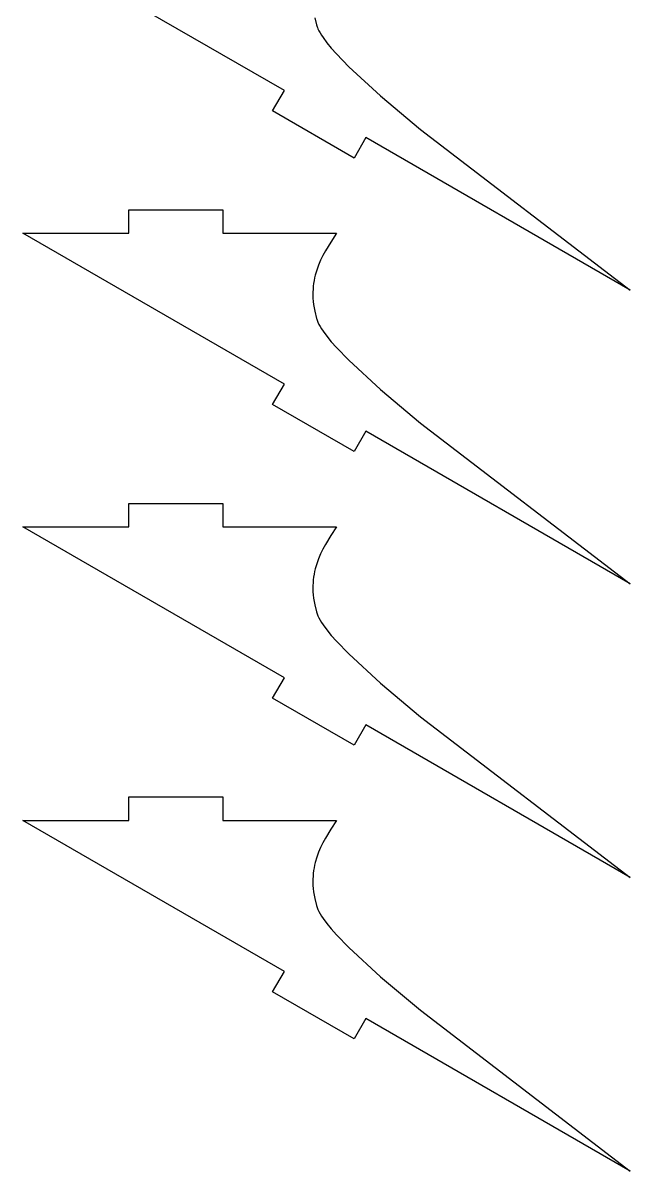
# Model space of a CAD drawing. Extents: x -831 to 1547, y -1426 to -385.
# Drawn here: x -831.1 to -753.7, y -1125.7 to -979.2 of the extents above; entities that cross this region are included whole.
import ezdxf

# ---------------------------------------------------------------- set-up
doc = ezdxf.new("R2010")
doc.units = 0
doc.layers.add('CUT', color=18, linetype='CONTINUOUS')

msp = doc.modelspace()

# ---------------------------------------------------------------- linework, layer by layer
at = {"layer": 'CUT'}
msp.add_lwpolyline([(-793.9, -978.54), (-793.68, -979.44), (-793.64, -979.56), (-793.6, -979.68), (-793.55, -979.8), (-793.5, -979.93), (-793.37, -980.19), (-793.21, -980.47), (-793.04, -980.76), (-792.83, -981.07), (-792.36, -981.72), (-791.79, -982.41), (-791.13, -983.15), (-789.56, -984.78), (-785.51, -988.51), (-780.4, -992.79), (-753.67, -1013.3), (-787.39, -993.83), (-788.89, -996.43), (-799.28, -990.43), (-797.78, -987.83), (-831.14, -968.58)], dxfattribs=at)
for points in [[(-787.39, -1031.29), (-788.89, -1033.89), (-799.28, -1027.89), (-797.78, -1025.29), (-831.14, -1006.03), (-817.62, -1006.03), (-817.62, -1003.03), (-805.62, -1003.03), (-805.62, -1006.03), (-791.11, -1006.03), (-791.85, -1007.15), (-792.54, -1008.29), (-792.86, -1008.87), (-793.16, -1009.47), (-793.42, -1010.09), (-793.66, -1010.73), (-793.85, -1011.39), (-793.93, -1011.73), (-794, -1012.07), (-794.05, -1012.43), (-794.1, -1012.79), (-794.12, -1013.16), (-794.14, -1013.54), (-794.14, -1013.92), (-794.13, -1014.32), (-794.1, -1014.72), (-794.05, -1015.14), (-793.98, -1015.56), (-793.9, -1015.99), (-793.68, -1016.9), (-793.64, -1017.01), (-793.6, -1017.13), (-793.55, -1017.26), (-793.5, -1017.39), (-793.37, -1017.65), (-793.21, -1017.93), (-793.04, -1018.22), (-792.83, -1018.53), (-792.36, -1019.17), (-791.79, -1019.87), (-791.13, -1020.61), (-789.56, -1022.23), (-785.51, -1025.96), (-780.4, -1030.25), (-753.67, -1050.76)], [(-787.39, -1068.75), (-788.89, -1071.35), (-799.28, -1065.35), (-797.78, -1062.75), (-831.14, -1043.49), (-817.62, -1043.49), (-817.62, -1040.49), (-805.62, -1040.49), (-805.62, -1043.49), (-791.11, -1043.49), (-791.85, -1044.61), (-792.54, -1045.75), (-792.86, -1046.33), (-793.16, -1046.93), (-793.42, -1047.55), (-793.66, -1048.19), (-793.85, -1048.85), (-793.93, -1049.19), (-794, -1049.53), (-794.05, -1049.89), (-794.1, -1050.25), (-794.12, -1050.62), (-794.14, -1050.99), (-794.14, -1051.38), (-794.13, -1051.77), (-794.1, -1052.18), (-794.05, -1052.59), (-793.98, -1053.02), (-793.9, -1053.45), (-793.68, -1054.35), (-793.64, -1054.47), (-793.6, -1054.59), (-793.55, -1054.72), (-793.5, -1054.84), (-793.37, -1055.11), (-793.21, -1055.39), (-793.04, -1055.68), (-792.83, -1055.98), (-792.36, -1056.63), (-791.79, -1057.33), (-791.13, -1058.07), (-789.56, -1059.69), (-785.51, -1063.42), (-780.4, -1067.71), (-753.67, -1088.22)], [(-787.39, -1106.21), (-788.89, -1108.81), (-799.28, -1102.81), (-797.78, -1100.21), (-831.14, -1080.95), (-817.62, -1080.95), (-817.62, -1077.95), (-805.62, -1077.95), (-805.62, -1080.95), (-791.11, -1080.95), (-791.85, -1082.07), (-792.54, -1083.2), (-792.86, -1083.79), (-793.16, -1084.39), (-793.42, -1085.01), (-793.66, -1085.64), (-793.85, -1086.3), (-793.93, -1086.64), (-794, -1086.99), (-794.05, -1087.34), (-794.1, -1087.7), (-794.12, -1088.07), (-794.14, -1088.45), (-794.14, -1088.84), (-794.13, -1089.23), (-794.1, -1089.64), (-794.05, -1090.05), (-793.98, -1090.47), (-793.9, -1090.91), (-793.68, -1091.81), (-793.64, -1091.93), (-793.6, -1092.05), (-793.55, -1092.17), (-793.5, -1092.3), (-793.37, -1092.57), (-793.21, -1092.85), (-793.04, -1093.14), (-792.83, -1093.44), (-792.36, -1094.09), (-791.79, -1094.78), (-791.13, -1095.53), (-789.56, -1097.15), (-785.51, -1100.88), (-780.4, -1105.17), (-753.67, -1125.67)]]:
    msp.add_lwpolyline(points, close=True, dxfattribs=at)

doc.saveas('drawing.dxf')
